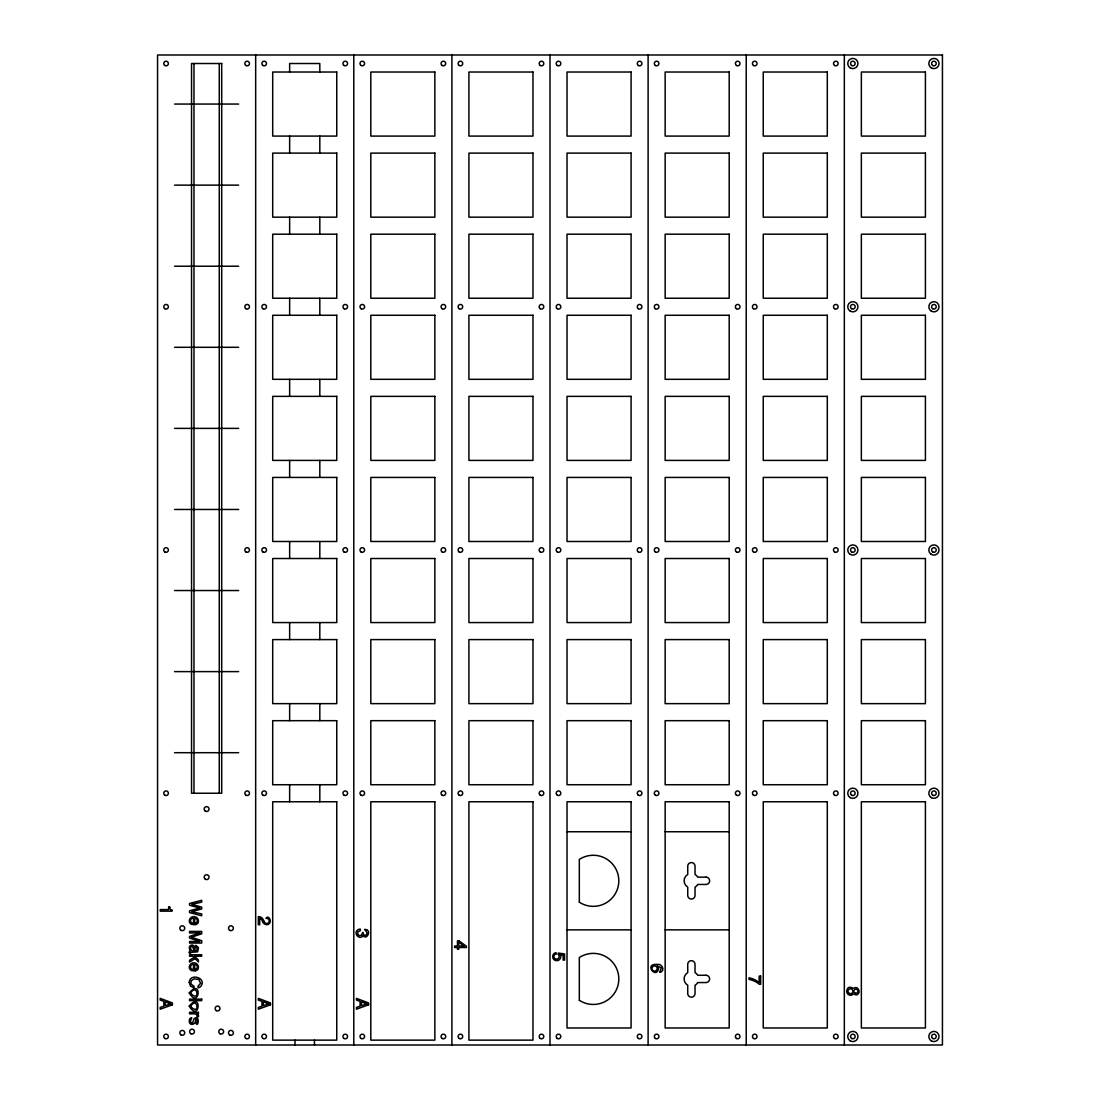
<?xml version="1.0" encoding="UTF-8"?>
<svg xmlns="http://www.w3.org/2000/svg" width="1100" height="1100" viewBox="0 0 1100 1100"><rect width="100%" height="100%" fill="white"/><g stroke="black" fill="none" stroke-linecap="round" stroke-linejoin="round"><path stroke-width="1.5" d="M197.051 1022.354L197.258 1019.975L195.992 1019.178M361.543 935.165C364.086 928.62 361.914 935.798 365.558 935.399C369.311 933.501 365.255 930.641 364.581 929.418A4.345 4.345 0 0 1 366.85 929.926M196.873 950.579L197.024 947.444M192.583 1023.027L193.683 1019.755A4.62 4.62 0 0 1 194.136 1018.641C200.31 1013.719 198.33 1028.83 195.869 1023.014L196.79 1022.656M361.281 935.412L358.944 935.605L357.706 933.831L357.94 931.796L360.264 930.683L360.264 929.129A4.29 4.29 0 0 0 357.445 930.077C352.853 933.941 360.607 940.706 362.945 935.495C366.74 940.692 371.058 931.026 366.836 929.954M195.676 1019.301C196.254 1025.929 187.11 1026.438 189.722 1018.765C194.631 1015.63 188.925 1020.195 191.07 1022.918M196.625 950.758L195.498 950.867M192.28 1023.192L191.51 1023.179M174.584 104.06L238.645 104.06M174.584 185.13L238.645 185.13M174.584 266.214L238.645 266.214M174.584 347.298L238.645 347.298M174.584 428.381L238.645 428.381M174.584 509.465L238.645 509.465M174.584 590.535L238.645 590.535M174.584 671.619L238.645 671.619M174.584 752.702L238.645 752.702M567.023 831.751L631.084 831.751M665.143 831.751L729.19 831.751M567.023 929.857L631.084 929.857M665.143 929.857L729.19 929.857M191.084 952.352L197.656 951.857L198.481 947.581L195.814 945.409L195.718 946.798L196.749 947.155M190.616 953.343L189.475 953.178A3.149 3.149 0 0 1 189.365 952.311M559.859 954.566L563.145 955.075L563.145 960.107L564.589 960.107L564.589 953.947L558.209 953.054L558.126 954.346A2.667 2.667 0 0 1 558.25 958.526A2.667 2.667 0 0 1 554.166 957.701A2.667 2.667 0 0 1 555.885 953.906M264.55 921.896L263.065 919.394A5.129 5.129 0 0 0 261.002 917.249A6.916 6.916 0 0 0 258.335 916.616L258.335 924.742L259.738 924.742L259.738 918.28A4.304 4.304 0 0 1 262.185 920.59C262.707 924.041 267.534 926.558 269.706 923.175C271.961 919.463 267.451 914.801 265.98 918.418A2.558 2.558 0 0 1 269.074 920.178A2.558 2.558 0 0 1 267.548 923.354A2.558 2.558 0 0 1 264.303 922.006M193.49 948.42L194.067 950.867L192.871 950.867A2.599 2.599 0 0 1 190.85 947.059M194.934 950.125C196.309 942.081 185.501 944.598 190.726 950.936A1.485 1.485 0 0 0 189.214 952.311M169.854 907.17L168.657 906.785L168.657 909.576L160.27 909.576L160.27 911.157L172.081 911.157L172.081 909.989M844.332 55L844.332 1045M746.213 55L746.213 1045M648.106 55L648.106 1045M555.954 954.168L555.954 952.614A4.07 4.07 0 0 0 552.874 957.907A4.07 4.07 0 0 0 558.511 960.286A4.07 4.07 0 0 0 560.134 954.374M550 55L550 1045M451.894 55L451.894 1045M353.788 55L353.788 1045M319.811 72.023L319.811 63.511L289.644 63.511L289.644 72.023M319.811 136.084L319.811 153.106M319.811 217.167L319.811 234.19M319.811 298.238L319.811 315.274M319.811 379.321L319.811 396.357M319.811 460.405L319.811 477.428M319.811 541.489L319.811 558.511M319.811 622.572L319.811 639.595M319.811 703.643L319.811 720.679M319.811 784.726L319.811 801.763M314.462 1040.133L314.462 1045M294.993 1040.133L294.993 1045M289.644 136.084L289.644 153.106M289.644 217.167L289.644 234.19M289.644 298.238L289.644 315.274M289.644 379.321L289.644 396.357M289.644 460.405L289.644 477.428M289.644 541.489L289.644 558.511M289.644 622.572L289.644 639.595M289.644 703.643L289.644 720.679M289.644 784.726L289.644 801.763M255.667 55L255.667 1045M219.271 63.511L219.271 793.237M193.971 63.511L193.971 793.237M171.958 910.374A3.107 3.107 0 0 1 169.716 907.156M192.926 946.907A1.636 1.636 0 0 1 193.256 948.351M190.561 946.742A1.636 1.636 0 0 1 192.514 946.564M189.241 982.396L190.438 986.067L194.026 987.869L194.026 986.26L190.919 984.06L191.153 980.719L194.232 978.849L198.839 979.481L200.599 983.29L198.069 986.136L198.069 987.745A4.304 4.304 0 0 0 200.833 986.329C207.268 978.024 189.736 972.524 189.241 982.396M189.228 1006.129C199.678 1023.316 202.345 990.357 189.228 1006.129M189.228 992.929C199.54 1010.048 202.51 977.295 189.228 992.929M190.52 993.107C200.53 1003.64 197.519 982.176 190.52 993.025M190.52 1006.308C200.351 1016.977 197.739 995.294 190.52 1006.308M658.515 968.784C656.329 979.275 644.325 964.425 655.765 964.37A16.115 16.115 0 0 1 657.195 964.398C661.375 963.463 664.661 969.004 661.801 971.451A3.479 3.479 0 0 1 659.67 972.235L661.361 967.849L657.058 965.896A3.231 3.231 0 0 1 658.226 967.285L658.515 968.784M846.821 991.072C846.285 994.111 850.107 996.559 852.555 994.661C853.435 992.241 856.116 996.848 858.096 993.987C861.107 990.949 856.872 985.861 854.411 987.965C853.614 989.505 847.633 983.758 846.835 990.963M195.099 958.54L189.558 962.115L189.558 960.218L194.026 957.454L192.885 956.202L189.558 956.202L189.558 954.773L201.712 954.773L201.712 956.202L194.659 956.202L198.426 960.025L198.426 961.936L195.099 958.54M172.384 1004.809L160.215 1009.223L160.215 1007.421L163.859 1006.184L163.859 1001.371L160.215 1000.051L160.215 998.36L172.384 1002.939L172.384 1004.809M270.49 1004.809L258.335 1009.223L258.335 1007.421L261.979 1006.184L261.979 1001.371L258.335 1000.051L258.335 998.36L270.49 1002.939L270.49 1004.809M368.596 1004.809L356.441 1009.223L356.441 1007.421L360.085 1006.184L360.085 1001.371L356.441 1000.051L356.441 998.36L368.596 1002.939L368.596 1004.809M170.583 1003.805L165.206 1005.648L165.206 1001.839L170.583 1003.805M268.689 1003.805L263.312 1005.648L263.312 1001.839L268.689 1003.805M366.795 1003.805L361.419 1005.648L361.419 1001.839L366.795 1003.805M199.815 932.938L189.558 936.43L189.558 938.053L199.815 941.531L189.558 941.49L189.558 943.058L201.712 943.058L201.712 940.72L191.441 937.255L201.712 933.763L201.712 931.398L189.558 931.398L189.558 932.979L199.815 932.938M199.636 908.05L189.558 910.855L189.558 912.588L201.712 915.777L201.712 913.976L191.826 911.68L201.712 908.93L201.712 907.143L191.826 904.393L201.712 902.096L201.712 900.309L189.558 903.485L189.558 905.218L199.636 908.05M195.47 924.564L193.518 924.701L193.518 918.197A2.53 2.53 0 0 0 190.603 920.095A2.53 2.53 0 0 0 192.335 923.12L192.335 924.577A3.685 3.685 0 0 1 189.324 921.718A4.51 4.51 0 0 1 194.397 916.616A4.51 4.51 0 0 1 198.179 922.625A3.465 3.465 0 0 1 195.47 924.564M195.47 970.75L193.518 970.888L193.518 964.384A2.53 2.53 0 0 0 190.603 966.281A2.53 2.53 0 0 0 192.335 969.293L192.335 970.75A3.685 3.685 0 0 1 189.324 967.89A4.51 4.51 0 0 1 194.397 962.803A4.51 4.51 0 0 1 198.179 968.798A3.465 3.465 0 0 1 195.47 970.75M942.439 55L157.561 55L157.561 1045L942.439 1045L942.439 55M221.705 63.511L191.538 63.511L191.538 793.237L221.705 793.237L221.705 63.511M336.751 72.023L272.704 72.023L272.704 136.084L336.751 136.084L336.751 72.023M434.857 72.023L370.81 72.023L370.81 136.084L434.857 136.084L434.857 72.023M532.977 72.023L468.916 72.023L468.916 136.084L532.977 136.084L532.977 72.023M631.084 72.023L567.023 72.023L567.023 136.084L631.084 136.084L631.084 72.023M729.19 72.023L665.143 72.023L665.143 136.084L729.19 136.084L729.19 72.023M827.296 72.023L763.249 72.023L763.249 136.084L827.296 136.084L827.296 72.023M925.416 72.023L861.355 72.023L861.355 136.084L925.416 136.084L925.416 72.023M336.751 153.106L272.704 153.106L272.704 217.167L336.751 217.167L336.751 153.106M434.857 153.106L370.81 153.106L370.81 217.167L434.857 217.167L434.857 153.106M532.977 153.106L468.916 153.106L468.916 217.167L532.977 217.167L532.977 153.106M631.084 153.106L567.023 153.106L567.023 217.167L631.084 217.167L631.084 153.106M729.19 153.106L665.143 153.106L665.143 217.167L729.19 217.167L729.19 153.106M827.296 153.106L763.249 153.106L763.249 217.167L827.296 217.167L827.296 153.106M925.416 153.106L861.355 153.106L861.355 217.167L925.416 217.167L925.416 153.106M336.751 234.19L272.704 234.19L272.704 298.238L336.751 298.238L336.751 234.19M434.857 234.19L370.81 234.19L370.81 298.238L434.857 298.238L434.857 234.19M532.977 234.19L468.916 234.19L468.916 298.238L532.977 298.238L532.977 234.19M631.084 234.19L567.023 234.19L567.023 298.238L631.084 298.238L631.084 234.19M729.19 234.19L665.143 234.19L665.143 298.238L729.19 298.238L729.19 234.19M827.296 234.19L763.249 234.19L763.249 298.238L827.296 298.238L827.296 234.19M925.416 234.19L861.355 234.19L861.355 298.238L925.416 298.238L925.416 234.19M336.751 315.274L272.704 315.274L272.704 379.321L336.751 379.321L336.751 315.274M434.857 315.274L370.81 315.274L370.81 379.321L434.857 379.321L434.857 315.274M532.977 315.274L468.916 315.274L468.916 379.321L532.977 379.321L532.977 315.274M631.084 315.274L567.023 315.274L567.023 379.321L631.084 379.321L631.084 315.274M729.19 315.274L665.143 315.274L665.143 379.321L729.19 379.321L729.19 315.274M827.296 315.274L763.249 315.274L763.249 379.321L827.296 379.321L827.296 315.274M925.416 315.274L861.355 315.274L861.355 379.321L925.416 379.321L925.416 315.274M336.751 396.357L272.704 396.357L272.704 460.405L336.751 460.405L336.751 396.357M434.857 396.357L370.81 396.357L370.81 460.405L434.857 460.405L434.857 396.357M532.977 396.357L468.916 396.357L468.916 460.405L532.977 460.405L532.977 396.357M631.084 396.357L567.023 396.357L567.023 460.405L631.084 460.405L631.084 396.357M729.19 396.357L665.143 396.357L665.143 460.405L729.19 460.405L729.19 396.357M827.296 396.357L763.249 396.357L763.249 460.405L827.296 460.405L827.296 396.357M925.416 396.357L861.355 396.357L861.355 460.405L925.416 460.405L925.416 396.357M336.751 477.428L272.704 477.428L272.704 541.489L336.751 541.489L336.751 477.428M434.857 477.428L370.81 477.428L370.81 541.489L434.857 541.489L434.857 477.428M532.977 477.428L468.916 477.428L468.916 541.489L532.977 541.489L532.977 477.428M631.084 477.428L567.023 477.428L567.023 541.489L631.084 541.489L631.084 477.428M729.19 477.428L665.143 477.428L665.143 541.489L729.19 541.489L729.19 477.428M827.296 477.428L763.249 477.428L763.249 541.489L827.296 541.489L827.296 477.428M925.416 477.428L861.355 477.428L861.355 541.489L925.416 541.489L925.416 477.428M336.751 558.511L272.704 558.511L272.704 622.572L336.751 622.572L336.751 558.511M434.857 558.511L370.81 558.511L370.81 622.572L434.857 622.572L434.857 558.511M532.977 558.511L468.916 558.511L468.916 622.572L532.977 622.572L532.977 558.511M631.084 558.511L567.023 558.511L567.023 622.572L631.084 622.572L631.084 558.511M729.19 558.511L665.143 558.511L665.143 622.572L729.19 622.572L729.19 558.511M827.296 558.511L763.249 558.511L763.249 622.572L827.296 622.572L827.296 558.511M925.416 558.511L861.355 558.511L861.355 622.572L925.416 622.572L925.416 558.511M336.751 639.595L272.704 639.595L272.704 703.643L336.751 703.643L336.751 639.595M434.857 639.595L370.81 639.595L370.81 703.643L434.857 703.643L434.857 639.595M532.977 639.595L468.916 639.595L468.916 703.643L532.977 703.643L532.977 639.595M631.084 639.595L567.023 639.595L567.023 703.643L631.084 703.643L631.084 639.595M729.19 639.595L665.143 639.595L665.143 703.643L729.19 703.643L729.19 639.595M827.296 639.595L763.249 639.595L763.249 703.643L827.296 703.643L827.296 639.595M925.416 639.595L861.355 639.595L861.355 703.643L925.416 703.643L925.416 639.595M336.751 720.679L272.704 720.679L272.704 784.726L336.751 784.726L336.751 720.679M434.857 720.679L370.81 720.679L370.81 784.726L434.857 784.726L434.857 720.679M532.977 720.679L468.916 720.679L468.916 784.726L532.977 784.726L532.977 720.679M631.084 720.679L567.023 720.679L567.023 784.726L631.084 784.726L631.084 720.679M729.19 720.679L665.143 720.679L665.143 784.726L729.19 784.726L729.19 720.679M827.296 720.679L763.249 720.679L763.249 784.726L827.296 784.726L827.296 720.679M925.416 720.679L861.355 720.679L861.355 784.726L925.416 784.726L925.416 720.679M336.751 801.763L272.704 801.763L272.704 1040.133L336.751 1040.133L336.751 801.763M434.857 801.763L370.81 801.763L370.81 1040.133L434.857 1040.133L434.857 801.763M532.977 801.763L468.916 801.763L468.916 1040.133L532.977 1040.133L532.977 801.763M631.084 801.763L567.023 801.763L567.023 1027.977L631.084 1027.977L631.084 801.763M729.19 801.763L665.143 801.763L665.143 1027.977L729.19 1027.977L729.19 801.763M827.296 801.763L763.249 801.763L763.249 1027.977L827.296 1027.977L827.296 801.763M925.416 801.763L861.355 801.763L861.355 1027.977L925.416 1027.977L925.416 801.763M705.98 877.154L697.702 877.154A7.301 7.301 0 0 0 695.035 874.486L695.035 866.209A3.644 3.644 0 0 0 691.391 862.565A3.644 3.644 0 0 0 687.734 866.209L687.734 874.486A7.301 7.301 0 0 0 687.734 887.122L687.734 895.4A3.644 3.644 0 0 0 691.391 899.058A3.644 3.644 0 0 0 695.035 895.4L695.035 887.122A7.301 7.301 0 0 0 697.702 884.455L705.98 884.455A3.644 3.644 0 0 0 709.638 880.811A3.644 3.644 0 0 0 705.98 877.154M458.906 940.83L457.449 940.83L457.449 946.027L454.561 946.027L454.561 947.513L457.449 947.513L457.449 949.259L458.755 949.259L458.755 947.513L466.441 947.513L466.441 946.261L458.906 940.83M464.131 946L458.755 946L458.755 942.205L464.131 946M705.98 975.274L697.702 975.274A7.301 7.301 0 0 0 695.035 972.593L695.035 964.315A3.644 3.644 0 0 0 691.391 960.671A3.644 3.644 0 0 0 687.734 964.315L687.734 972.593A7.301 7.301 0 0 0 687.734 985.242L687.734 993.506A3.644 3.644 0 0 0 691.391 997.164A3.644 3.644 0 0 0 695.035 993.506L695.035 985.242A7.301 7.301 0 0 0 697.702 982.561L705.98 982.561A3.644 3.644 0 0 0 709.638 978.918A3.644 3.644 0 0 0 705.98 975.274M760.664 976.071L759.165 976.071L759.165 982.63A22 22 0 0 0 749.004 977.763L749.004 979.412A21.134 21.134 0 0 1 759.357 984.321L760.664 984.321L760.664 976.071M201.712 999.144L189.558 999.144L189.558 1000.629L201.712 1000.629L201.712 999.144M198.426 1012.344L189.558 1012.344L189.558 1013.829L194.659 1013.829A2.379 2.379 0 0 1 197.01 1016.648L198.577 1016.648A2.585 2.585 0 0 0 196.886 1013.76L198.426 1013.76L198.426 1012.344M579.315 902.192L579.315 859.416A25.547 25.547 0 0 1 612.535 864.036A25.547 25.547 0 0 1 612.535 897.586A25.547 25.547 0 0 1 579.315 902.192M579.315 1000.299L579.315 957.523A25.547 25.547 0 0 1 612.535 962.143A25.547 25.547 0 0 1 612.535 995.692A25.547 25.547 0 0 1 579.315 1000.299M194.7 923.175L194.7 918.239A2.475 2.475 0 0 1 197.326 920.714A2.475 2.475 0 0 1 194.7 923.175M194.7 969.348L194.7 964.425A2.475 2.475 0 0 1 197.326 966.886A2.475 2.475 0 0 1 194.7 969.348M854.782 992.942A2.049 2.049 0 0 0 857.931 991.32A2.049 2.049 0 0 0 854.947 989.409A2.049 2.049 0 0 0 854.782 992.942M849.131 993.355A2.489 2.489 0 0 0 852.94 991.348A2.489 2.489 0 0 0 849.31 989.051A2.489 2.489 0 0 0 849.131 993.355M931.37 67.939A5.115 5.115 0 0 0 939.029 63.511A5.115 5.115 0 0 0 931.37 59.084A5.115 5.115 0 0 0 931.37 67.939M850.286 67.939A5.115 5.115 0 0 0 857.959 63.511A5.115 5.115 0 0 0 850.286 59.084A5.115 5.115 0 0 0 850.286 67.939M931.37 311.176A5.115 5.115 0 0 0 939.029 306.762A5.115 5.115 0 0 0 931.37 302.335A5.115 5.115 0 0 0 931.37 311.176M850.286 311.176A5.115 5.115 0 0 0 857.959 306.762A5.115 5.115 0 0 0 850.286 302.335A5.115 5.115 0 0 0 850.286 311.176M849.984 554.235A5.115 5.115 0 0 0 857.945 550.371A5.115 5.115 0 0 0 850.616 545.408A5.115 5.115 0 0 0 849.984 554.235M931.067 554.235A5.115 5.115 0 0 0 939.015 550.371A5.115 5.115 0 0 0 931.686 545.408A5.115 5.115 0 0 0 931.067 554.235M931.37 797.665A5.115 5.115 0 0 0 939.029 793.237A5.115 5.115 0 0 0 931.37 788.824A5.115 5.115 0 0 0 931.37 797.665M850.286 797.665A5.115 5.115 0 0 0 857.959 793.237A5.115 5.115 0 0 0 850.286 788.824A5.115 5.115 0 0 0 850.286 797.665M850.286 1040.916A5.115 5.115 0 0 0 857.959 1036.489A5.115 5.115 0 0 0 850.286 1032.061A5.115 5.115 0 0 0 850.286 1040.916M931.37 1040.916A5.115 5.115 0 0 0 939.029 1036.489A5.115 5.115 0 0 0 931.37 1032.061A5.115 5.115 0 0 0 931.37 1040.916M851.689 795.245A2.31 2.31 0 0 0 855.154 793.237A2.31 2.31 0 0 0 851.689 791.244A2.31 2.31 0 0 0 851.689 795.245M932.773 795.245A2.31 2.31 0 0 0 936.237 793.237A2.31 2.31 0 0 0 932.773 791.244A2.31 2.31 0 0 0 932.773 795.245M851.551 308.674A2.31 2.31 0 0 0 855.154 306.928A2.31 2.31 0 0 0 851.84 304.673A2.31 2.31 0 0 0 851.551 308.674M932.635 308.674A2.31 2.31 0 0 0 936.224 306.928A2.31 2.31 0 0 0 932.91 304.673A2.31 2.31 0 0 0 932.635 308.674M851.689 552.007A2.31 2.31 0 0 0 855.154 550A2.31 2.31 0 0 0 851.689 547.993A2.31 2.31 0 0 0 851.689 552.007M932.773 552.007A2.31 2.31 0 0 0 936.237 550A2.31 2.31 0 0 0 932.773 547.993A2.31 2.31 0 0 0 932.773 552.007M851.689 1038.483A2.31 2.31 0 0 0 855.154 1036.489A2.31 2.31 0 0 0 851.689 1034.481A2.31 2.31 0 0 0 851.689 1038.483M932.773 1038.483A2.31 2.31 0 0 0 936.237 1036.489A2.31 2.31 0 0 0 932.773 1034.481A2.31 2.31 0 0 0 932.773 1038.483M851.689 65.519A2.31 2.31 0 0 0 855.154 63.511A2.31 2.31 0 0 0 851.689 61.518A2.31 2.31 0 0 0 851.689 65.519M932.773 65.519A2.31 2.31 0 0 0 936.237 63.511A2.31 2.31 0 0 0 932.773 61.518A2.31 2.31 0 0 0 932.773 65.519M753.582 795.245A2.31 2.31 0 0 0 757.048 793.237A2.31 2.31 0 0 0 753.582 791.244A2.31 2.31 0 0 0 753.582 795.245M834.652 795.245A2.31 2.31 0 0 0 838.131 793.237A2.31 2.31 0 0 0 834.652 791.244A2.31 2.31 0 0 0 834.652 795.245M753.445 308.674A2.31 2.31 0 0 0 757.034 306.928A2.31 2.31 0 0 0 753.72 304.673A2.31 2.31 0 0 0 753.445 308.674M834.515 308.674A2.31 2.31 0 0 0 838.117 306.928A2.31 2.31 0 0 0 834.804 304.673A2.31 2.31 0 0 0 834.515 308.674M753.582 552.007A2.31 2.31 0 0 0 757.048 550A2.31 2.31 0 0 0 753.582 547.993A2.31 2.31 0 0 0 753.582 552.007M834.652 552.007A2.31 2.31 0 0 0 838.131 550A2.31 2.31 0 0 0 834.652 547.993A2.31 2.31 0 0 0 834.652 552.007M753.582 1038.483A2.31 2.31 0 0 0 757.048 1036.489A2.31 2.31 0 0 0 753.582 1034.481A2.31 2.31 0 0 0 753.582 1038.483M834.652 1038.483A2.31 2.31 0 0 0 838.131 1036.489A2.31 2.31 0 0 0 834.652 1034.481A2.31 2.31 0 0 0 834.652 1038.483M753.582 65.519A2.31 2.31 0 0 0 757.048 63.511A2.31 2.31 0 0 0 753.582 61.518A2.31 2.31 0 0 0 753.582 65.519M834.652 65.519A2.31 2.31 0 0 0 838.131 63.511A2.31 2.31 0 0 0 834.652 61.518A2.31 2.31 0 0 0 834.652 65.519M557.356 795.245A2.31 2.31 0 0 0 560.821 793.237A2.31 2.31 0 0 0 557.356 791.244A2.31 2.31 0 0 0 557.356 795.245M638.44 795.245A2.31 2.31 0 0 0 641.905 793.237A2.31 2.31 0 0 0 638.44 791.244A2.31 2.31 0 0 0 638.44 795.245M557.219 308.674A2.31 2.31 0 0 0 560.821 306.928A2.31 2.31 0 0 0 557.507 304.673A2.31 2.31 0 0 0 557.219 308.674M638.303 308.674A2.31 2.31 0 0 0 641.905 306.928A2.31 2.31 0 0 0 638.591 304.673A2.31 2.31 0 0 0 638.303 308.674M557.356 552.007A2.31 2.31 0 0 0 560.821 550A2.31 2.31 0 0 0 557.356 547.993A2.31 2.31 0 0 0 557.356 552.007M638.44 552.007A2.31 2.31 0 0 0 641.905 550A2.31 2.31 0 0 0 638.44 547.993A2.31 2.31 0 0 0 638.44 552.007M557.356 1038.483A2.31 2.31 0 0 0 560.821 1036.489A2.31 2.31 0 0 0 557.356 1034.481A2.31 2.31 0 0 0 557.356 1038.483M638.44 1038.483A2.31 2.31 0 0 0 641.905 1036.489A2.31 2.31 0 0 0 638.44 1034.481A2.31 2.31 0 0 0 638.44 1038.483M557.356 65.519A2.31 2.31 0 0 0 560.821 63.511A2.31 2.31 0 0 0 557.356 61.518A2.31 2.31 0 0 0 557.356 65.519M638.44 65.519A2.31 2.31 0 0 0 641.905 63.511A2.31 2.31 0 0 0 638.44 61.518A2.31 2.31 0 0 0 638.44 65.519M459.25 795.245A2.31 2.31 0 0 0 462.715 793.237A2.31 2.31 0 0 0 459.25 791.244A2.31 2.31 0 0 0 459.25 795.245M540.334 795.245A2.31 2.31 0 0 0 543.799 793.237A2.31 2.31 0 0 0 540.334 791.244A2.31 2.31 0 0 0 540.334 795.245M459.25 308.756A2.31 2.31 0 0 0 462.715 306.762A2.31 2.31 0 0 0 459.25 304.755A2.31 2.31 0 0 0 459.25 308.756M540.196 308.674A2.31 2.31 0 0 0 543.785 306.928A2.31 2.31 0 0 0 540.471 304.673A2.31 2.31 0 0 0 540.196 308.674M459.112 551.911A2.31 2.31 0 0 0 462.715 550.165A2.31 2.31 0 0 0 459.401 547.924A2.31 2.31 0 0 0 459.112 551.911M540.334 552.007A2.31 2.31 0 0 0 543.799 550A2.31 2.31 0 0 0 540.334 547.993A2.31 2.31 0 0 0 540.334 552.007M459.25 1038.483A2.31 2.31 0 0 0 462.715 1036.489A2.31 2.31 0 0 0 459.25 1034.481A2.31 2.31 0 0 0 459.25 1038.483M540.334 1038.483A2.31 2.31 0 0 0 543.799 1036.489A2.31 2.31 0 0 0 540.334 1034.481A2.31 2.31 0 0 0 540.334 1038.483M459.112 65.422A2.31 2.31 0 0 0 462.715 63.676A2.31 2.31 0 0 0 459.401 61.435A2.31 2.31 0 0 0 459.112 65.422M540.334 65.519A2.31 2.31 0 0 0 543.799 63.511A2.31 2.31 0 0 0 540.334 61.518A2.31 2.31 0 0 0 540.334 65.519M361.144 795.245A2.31 2.31 0 0 0 364.609 793.237A2.31 2.31 0 0 0 361.144 791.244A2.31 2.31 0 0 0 361.144 795.245M442.214 795.245A2.31 2.31 0 0 0 445.692 793.237A2.31 2.31 0 0 0 442.214 791.244A2.31 2.31 0 0 0 442.214 795.245M361.144 308.756A2.31 2.31 0 0 0 364.609 306.762A2.31 2.31 0 0 0 361.144 304.755A2.31 2.31 0 0 0 361.144 308.756M442.214 308.756A2.31 2.31 0 0 0 445.692 306.762A2.31 2.31 0 0 0 442.214 304.755A2.31 2.31 0 0 0 442.214 308.756M361.006 551.911A2.31 2.31 0 0 0 364.595 550.165A2.31 2.31 0 0 0 361.281 547.924A2.31 2.31 0 0 0 361.006 551.911M442.076 551.911A2.31 2.31 0 0 0 445.679 550.165A2.31 2.31 0 0 0 442.365 547.924A2.31 2.31 0 0 0 442.076 551.911M361.144 1038.483A2.31 2.31 0 0 0 364.609 1036.489A2.31 2.31 0 0 0 361.144 1034.481A2.31 2.31 0 0 0 361.144 1038.483M442.214 1038.483A2.31 2.31 0 0 0 445.692 1036.489A2.31 2.31 0 0 0 442.214 1034.481A2.31 2.31 0 0 0 442.214 1038.483M361.006 65.422A2.31 2.31 0 0 0 364.595 63.676A2.31 2.31 0 0 0 361.281 61.435A2.31 2.31 0 0 0 361.006 65.422M442.076 65.422A2.31 2.31 0 0 0 445.679 63.676A2.31 2.31 0 0 0 442.365 61.435A2.31 2.31 0 0 0 442.076 65.422M263.024 795.245A2.31 2.31 0 0 0 266.502 793.237A2.31 2.31 0 0 0 263.024 791.244A2.31 2.31 0 0 0 263.024 795.245M344.107 795.245A2.31 2.31 0 0 0 347.572 793.237A2.31 2.31 0 0 0 344.107 791.244A2.31 2.31 0 0 0 344.107 795.245M262.886 308.674A2.31 2.31 0 0 0 266.489 306.928A2.31 2.31 0 0 0 263.175 304.673A2.31 2.31 0 0 0 262.886 308.674M344.107 308.756A2.31 2.31 0 0 0 347.572 306.762A2.31 2.31 0 0 0 344.107 304.755A2.31 2.31 0 0 0 344.107 308.756M263.024 552.007A2.31 2.31 0 0 0 266.502 550A2.31 2.31 0 0 0 263.024 547.993A2.31 2.31 0 0 0 263.024 552.007M343.97 551.911A2.31 2.31 0 0 0 347.572 550.165A2.31 2.31 0 0 0 344.259 547.924A2.31 2.31 0 0 0 343.97 551.911M263.024 1038.483A2.31 2.31 0 0 0 266.502 1036.489A2.31 2.31 0 0 0 263.024 1034.481A2.31 2.31 0 0 0 263.024 1038.483M344.107 1038.483A2.31 2.31 0 0 0 347.572 1036.489A2.31 2.31 0 0 0 344.107 1034.481A2.31 2.31 0 0 0 344.107 1038.483M262.886 65.422A2.31 2.31 0 0 0 266.489 63.676A2.31 2.31 0 0 0 263.175 61.435A2.31 2.31 0 0 0 262.886 65.422M343.97 65.422A2.31 2.31 0 0 0 347.572 63.676A2.31 2.31 0 0 0 344.259 61.435A2.31 2.31 0 0 0 343.97 65.422M181.074 930.339A2.434 2.434 0 0 0 184.718 928.235A2.434 2.434 0 0 0 181.074 926.131A2.434 2.434 0 0 0 181.074 930.339M229.721 930.339A2.434 2.434 0 0 0 233.379 928.235A2.434 2.434 0 0 0 229.721 926.131A2.434 2.434 0 0 0 229.721 930.339M216.343 1010.611A2.434 2.434 0 0 0 220 1008.508A2.434 2.434 0 0 0 216.343 1006.404A2.434 2.434 0 0 0 216.343 1010.611M220 1033.725A2.434 2.434 0 0 0 223.644 1031.621A2.434 2.434 0 0 0 220 1029.517A2.434 2.434 0 0 0 220 1033.725M190.809 1033.725A2.434 2.434 0 0 0 194.452 1031.621A2.434 2.434 0 0 0 190.809 1029.517A2.434 2.434 0 0 0 190.809 1033.725M245.864 65.422A2.31 2.31 0 0 0 249.466 63.676A2.31 2.31 0 0 0 246.153 61.435A2.31 2.31 0 0 0 245.864 65.422M164.917 65.519A2.31 2.31 0 0 0 168.382 63.511A2.31 2.31 0 0 0 164.917 61.518A2.31 2.31 0 0 0 164.917 65.519M246.001 1038.483A2.31 2.31 0 0 0 249.466 1036.489A2.31 2.31 0 0 0 246.001 1034.481A2.31 2.31 0 0 0 246.001 1038.483M164.917 1038.483A2.31 2.31 0 0 0 168.382 1036.489A2.31 2.31 0 0 0 164.917 1034.481A2.31 2.31 0 0 0 164.917 1038.483M246.001 552.007A2.31 2.31 0 0 0 249.466 550A2.31 2.31 0 0 0 246.001 547.993A2.31 2.31 0 0 0 246.001 552.007M164.917 552.007A2.31 2.31 0 0 0 168.382 550A2.31 2.31 0 0 0 164.917 547.993A2.31 2.31 0 0 0 164.917 552.007M245.864 308.674A2.31 2.31 0 0 0 249.466 306.928A2.31 2.31 0 0 0 246.153 304.673A2.31 2.31 0 0 0 245.864 308.674M164.78 308.674A2.31 2.31 0 0 0 168.382 306.928A2.31 2.31 0 0 0 165.069 304.673A2.31 2.31 0 0 0 164.78 308.674M246.001 795.245A2.31 2.31 0 0 0 249.466 793.237A2.31 2.31 0 0 0 246.001 791.244A2.31 2.31 0 0 0 246.001 795.245M164.78 795.162A2.31 2.31 0 0 0 168.382 793.402A2.31 2.31 0 0 0 165.069 791.161A2.31 2.31 0 0 0 164.78 795.162M205.397 879.271A2.434 2.434 0 0 0 209.055 877.168A2.434 2.434 0 0 0 205.397 875.064A2.434 2.434 0 0 0 205.397 879.271M205.397 811.168A2.434 2.434 0 0 0 209.055 809.05A2.434 2.434 0 0 0 205.397 806.946A2.434 2.434 0 0 0 205.397 811.168M181.074 1034.949A2.434 2.434 0 0 0 184.718 1032.831A2.434 2.434 0 0 0 181.074 1030.727A2.434 2.434 0 0 0 181.074 1034.949M229.721 1034.949A2.434 2.434 0 0 0 233.379 1032.831A2.434 2.434 0 0 0 229.721 1030.727A2.434 2.434 0 0 0 229.721 1034.949M653.235 970.75A2.599 2.599 0 0 0 657.195 968.591A2.599 2.599 0 0 0 653.345 966.24A2.599 2.599 0 0 0 653.235 970.75M655.462 795.245A2.31 2.31 0 0 0 658.941 793.237A2.31 2.31 0 0 0 655.462 791.244A2.31 2.31 0 0 0 655.462 795.245M736.546 795.245A2.31 2.31 0 0 0 740.011 793.237A2.31 2.31 0 0 0 736.546 791.244A2.31 2.31 0 0 0 736.546 795.245M655.325 308.674A2.31 2.31 0 0 0 658.928 306.928A2.31 2.31 0 0 0 655.614 304.673A2.31 2.31 0 0 0 655.325 308.674M736.409 308.674A2.31 2.31 0 0 0 740.011 306.928A2.31 2.31 0 0 0 736.697 304.673A2.31 2.31 0 0 0 736.409 308.674M655.462 552.007A2.31 2.31 0 0 0 658.941 550A2.31 2.31 0 0 0 655.462 547.993A2.31 2.31 0 0 0 655.462 552.007M736.546 552.007A2.31 2.31 0 0 0 740.011 550A2.31 2.31 0 0 0 736.546 547.993A2.31 2.31 0 0 0 736.546 552.007M655.462 1038.483A2.31 2.31 0 0 0 658.941 1036.489A2.31 2.31 0 0 0 655.462 1034.481A2.31 2.31 0 0 0 655.462 1038.483M736.546 1038.483A2.31 2.31 0 0 0 740.011 1036.489A2.31 2.31 0 0 0 736.546 1034.481A2.31 2.31 0 0 0 736.546 1038.483M655.462 65.519A2.31 2.31 0 0 0 658.941 63.511A2.31 2.31 0 0 0 655.462 61.518A2.31 2.31 0 0 0 655.462 65.519M736.546 65.519A2.31 2.31 0 0 0 740.011 63.511A2.31 2.31 0 0 0 736.546 61.518A2.31 2.31 0 0 0 736.546 65.519"/></g></svg>
